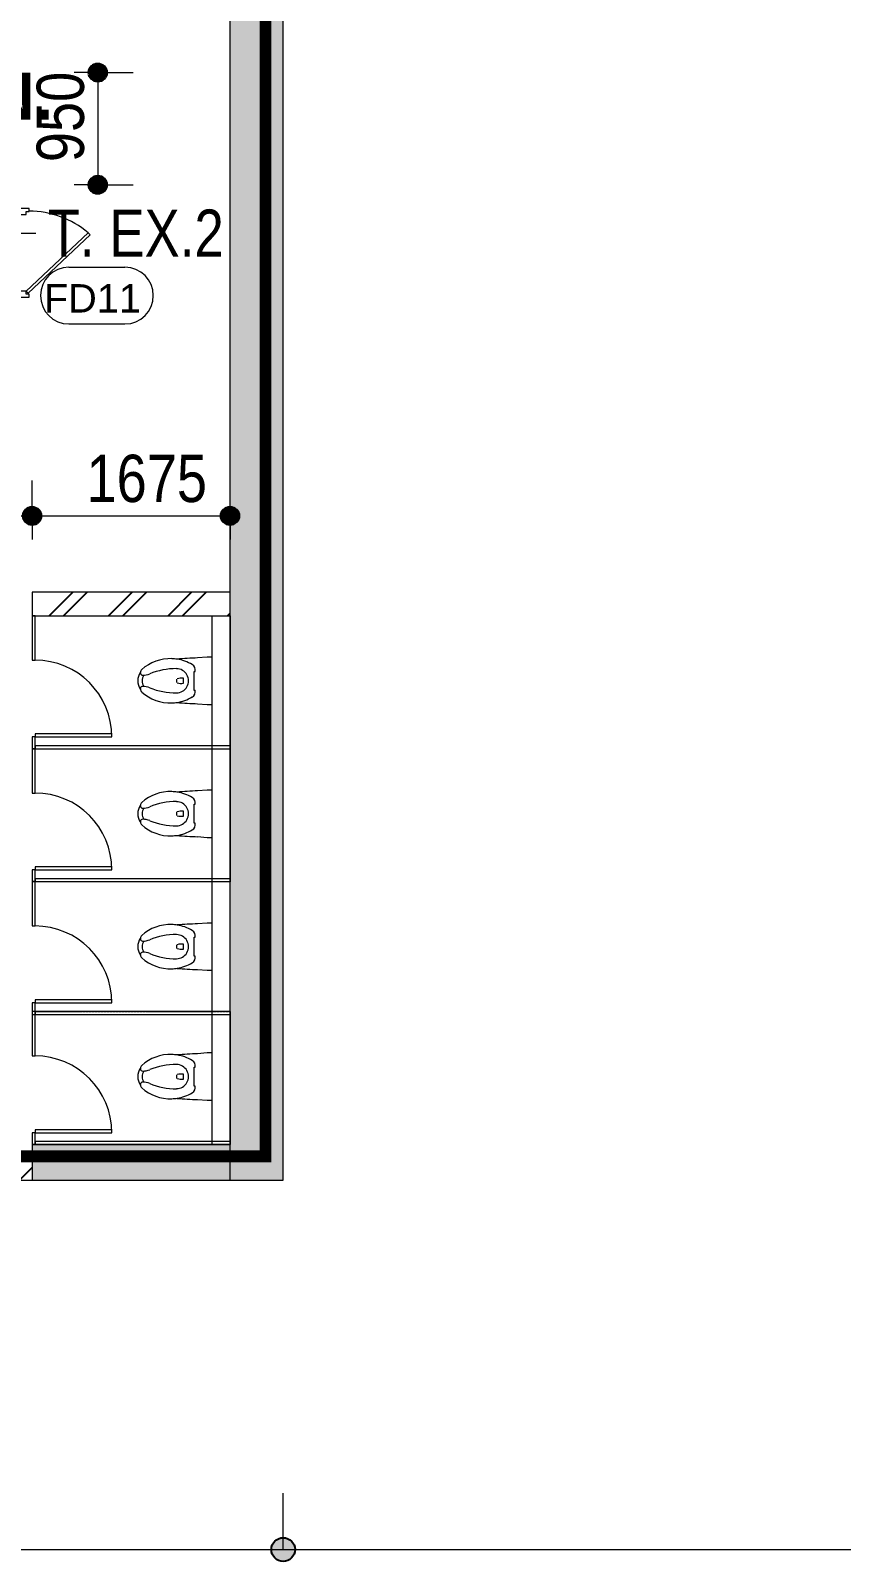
# Model space of a CAD drawing. Header units: millimetres. Extents: x 1706 to 249912, y -487248 to 27192.
# Drawn here: x 115948 to 122808, y -487248 to -474292 of the extents above; entities that cross this region are included whole.
import ezdxf

# ---------------------------------------------------------------- set-up
doc = ezdxf.new("R2010")
doc.units = ezdxf.units.MM
doc.linetypes.add('Dash', pattern=[6.35, 3.175, -3.175])
doc.layers.get('0').update_dxf_attribs({"color": 251})
for name, color, linetype, lineweight in [('A-ANNO-DIMS', 251, 'Continuous', 5), ('A-ANNO-DIMS-200', 251, 'Continuous', 5), ('A-DOOR', 251, 'Continuous', 5), ('A-DOOR-IDEN', 251, 'Continuous', 5), ('A-GENM', 251, 'Continuous', 5), ('A-GENM-HDLN', 251, 'Dash', 5), ('A-WALL', 251, 'Continuous', 5), ('A-WALL-PATT', 251, 'Continuous', 25), ('G-ANNO-TEXT', 251, 'Continuous', 5), ('M-FIRE-FHC', 251, 'Continuous', 9), ('P-SANR-FIXT', 251, 'Continuous', 5)]:
    doc.layers.add(name, color=color, linetype=linetype, lineweight=lineweight)
doc.layers.add('FIRE COMPARTMENTATION', color=30, linetype='Continuous')
doc.styles.add('Arial Narrow', font='ARIALN.TTF', dxfattribs={"height": 450})
doc.styles.add('Arial Narrow_2', font='ARIALN.TTF', dxfattribs={"width": 0.8, "height": 300})
doc.styles.add('Arial_2', font='arial.ttf', dxfattribs={"width": 0.8, "height": 270})
doc.styles.add('Arial_4', font='arial.ttf', dxfattribs={"height": 240})
doc.styles.add('Arial_B_1', font='arialbd.ttf', dxfattribs={"height": 450})
doc.dimstyles.new('RSP_DIM_2_0mm__DOT_', dxfattribs={"dimscale": 304.8, "dimtxt": 409.372389, "dimasz": 1.968504, "dimexe": 0.984252, "dimexo": 0.0625, "dimgap": 0, "dimtad": 1, "dimdec": 0, "dimrnd": 5, "dimzin": 0, "dimdsep": 46, "dimtxsty": 'Arial Narrow', "dimblk1": 'DOTSMALL', "dimblk2": 'DOTSMALL', "dimsah": 1, "dimcen": 0.09, "dimdle": 0.065617, "dimazin": 0, "dimtfac": 1, "dimtdec": 4, "dimtix": 1, "dimtmove": 0, "dimatfit": 3, "dimfxl": 0.656168, "dimfxlon": 1, "dimtvp": 1, "dimtolj": 1, "dimtzin": 0, "dimarcsym": 2})
doc.dimstyles.new('RSP_DIM_3_0mm_BOLD_ARIAL__Outer_Dims_', dxfattribs={"dimscale": 304.8, "dimtxt": 614.058584, "dimasz": 2.624672, "dimexe": 0, "dimexo": 0.0625, "dimgap": 0, "dimtad": 1, "dimdec": 0, "dimrnd": 5, "dimzin": 0, "dimdsep": 46, "dimtxsty": 'Arial Narrow_2', "dimblk1": 'DOTSMALL', "dimblk2": 'DOTSMALL', "dimsah": 1, "dimcen": 0.09, "dimazin": 0, "dimtfac": 1, "dimtdec": 4, "dimtix": 1, "dimtmove": 0, "dimatfit": 3, "dimfxl": 1.5625, "dimfxlon": 1, "dimtvp": 1, "dimtolj": 1, "dimtzin": 0, "dimarcsym": 2})
pattern_1 = [(45, (-45658.5, 463347.42), (-251.44717, 251.44717), []), (45, (-45658.5, 463728.42), (-251.44717, 251.44717), [])]

# ---------------------------------------------------------------- blocks, each defined once
blk = doc.blocks.new('zw$3B71')
at = {"layer": 'FIRE COMPARTMENTATION', "color": 1, "const_width": 100}
blk.add_lwpolyline([(11752.3, -9912), (7050, -9912), (7050, -20472.7), (-17450, -20472.7), (-17529.2, -9903), (-20879.2, -9897), (-20800, -9900), (-66300, -9900), (-66300, -2000), (-67500, -2000), (-67500, 10496.8), (-63512, 10500), (-63512, 16512), (11752.3, 16512), (11752.3, -9101.5)], close=True, dxfattribs=at)
blk = doc.blocks.new('NEW SHAFT DOOR - FD11 - 750x2250 --1881509-2ND FLOOR PLAN_')
at = {"layer": 'A-DOOR'}
for p, q in [((-151, 590), (-169, 573)), ((325, 51), (-169, 573)), ((343, 68), (-151, 590)), ((-350, 76), (-375, 76)), ((-375, 76), (-375, -74)), ((-350, 50), (-350, 76)), ((-325, 50), (-350, 50)), ((-325, -74), (-325, 50)), ((343, 68), (325, 51)), ((325, 50), (325, -74)), ((350, 50), (325, 50)), ((375, 76), (350, 76)), ((350, 76), (350, 50)), ((375, -74), (375, 76)), ((-375, -74), (-325, -74)), ((325, -74), (375, -74))]:
    blk.add_line(p, q, dxfattribs=at)
blk.add_arc((418, 76), 770, 139.7534, 180, dxfattribs=at)
blk = doc.blocks.new('Toilet Stall_Floor to Ceiling_Middle - 1100 x 1650 Clear-2362229-2ND FLOOR PLAN_')
at = {"layer": 'A-GENM'}
for p, q in [((-70, 1900), (-170, 1900)), ((-170, 1900), (-170, 1875)), ((-145, 1875), (-170, 1875)), ((-170, 1875), (-170, 225)), ((-170, 1875), (-70, 1875)), ((-145, 225), (-145, 1875)), ((-70, 1875), (-70, 1900)), ((-70, 1875), (-70, 1225)), ((-45, 1875), (-70, 1875)), ((-45, 1225), (-45, 1875)), ((955, 1900), (580, 1900)), ((580, 1900), (580, 1875)), ((580, 1875), (955, 1875)), ((955, 1875), (955, 1900)), ((-70, 1225), (-45, 1225)), ((-170, 225), (-145, 225))]:
    blk.add_line(p, q, dxfattribs=at)
blk.add_arc((-70, 1875), 650, 270, 0, dxfattribs=at)
at = {"layer": 'A-GENM-HDLN'}
blk.add_line((955, 1875), (955, 225), dxfattribs=at)
blk = doc.blocks.new('Wall_Hung_Flushometer_Toilet_-_TOTO_-_CT708E - Wall_Hung_Flushometer_Toilet_-_TOTO_-_CT708E-827630-2ND FLOOR PLAN_')
at = {"layer": 'P-SANR-FIXT'}
for p, q in [((46714, -483045), (46634, -483052)), ((46714, -483045), (46634, -483052)), ((46759, -483045), (46714, -483045)), ((46759, -483045), (46714, -483045)), ((46455, -483230), (46455, -483260)), ((46515, -483266), (46515, -483224)), ((46604, -483165), (46613, -483165)), ((46604, -483326), (46604, -483165)), ((46614, -483326), (46604, -483326)), ((46634, -483439), (46714, -483445)), ((46634, -483439), (46714, -483445)), ((46714, -483445), (46759, -483445)), ((46714, -483445), (46759, -483445))]:
    blk.add_line(p, q, dxfattribs=at)
for centre, radius, start, end in [((46406, -483425), 368, 88.4176, 131.6755), ((46406, -483425), 368, 88.4176, 131.6755), ((46407, -483413), 355, 81.4599, 88.4176), ((46407, -483413), 355, 81.4599, 88.4176), ((46785, -487248), 4199, 92.0654, 94.4467), ((46785, -487248), 4199, 92.0654, 94.4467), ((46407, -483413), 355, 59.2239, 81.4599), ((46561, -483154), 53.7, 348.1977, 59.2239), ((46249, -483245), 122, 144.9639, 215.0361), ((46249, -483245), 122, 144.9639, 215.0361), ((46186, -483178), 36.7, 131.6755, 175.3983), ((46186, -483178), 36.7, 131.6755, 175.3983), ((46186, -483178), 36.7, 175.3983, 183.6805), ((46169, -483179), 19.1, 183.6805, 269.5825), ((46252, -483245), 86.7, 147.1133, 212.8867), ((46252, -483245), 86.7, 147.1133, 212.8867), ((46170, -483039), 159, 269.5825, 291.9582), ((46457, -483751), 609, 90.1833, 111.9582), ((46455, -483245), 102, 269.8167, 90.1833), ((46498, -483353), 130, 82.5753, 106.5995), ((46169, -483311), 19.1, 90.4175, 176.3195), ((46186, -483312), 36.7, 176.3195, 184.6017), ((46186, -483312), 36.7, 184.6017, 228.3245), ((46186, -483312), 36.7, 184.6017, 228.3245), ((46406, -483065), 368, 228.3245, 271.5824), ((46406, -483065), 368, 228.3245, 271.5824), ((46170, -483451), 159, 68.0418, 90.4175), ((46457, -482739), 609, 248.0418, 269.8167), ((46407, -483077), 355, 278.5401, 300.7761), ((46498, -483137), 130, 253.4005, 277.4247), ((46561, -483336), 53.7, 300.7761, 11.1057), ((46407, -483077), 355, 271.5824, 278.5401), ((46407, -483077), 355, 271.5824, 278.5401), ((46785, -479243), 4199, 265.5533, 267.9346), ((46785, -479243), 4199, 265.5533, 267.9346)]:
    blk.add_arc(centre, radius, start, end, dxfattribs=at)
blk = doc.blocks.new('DIMBLOCK166-2ND FLOOR PLAN_')
at = {"layer": 'A-ANNO-DIMS-200', "lineweight": 35, "transparency": 16777216}
h = blk.add_hatch(color=256, dxfattribs=at)
edge = h.paths.add_edge_path()
edge.add_arc((228896, -478399), 75, 0, 360)
h = blk.add_hatch(color=256, dxfattribs=at)
edge = h.paths.add_edge_path()
edge.add_arc((230596, -478399), 75, 0, 360)
at = {"layer": 'A-ANNO-DIMS-200', "transparency": 16777216}
for p, q in [((228896, -478399), (228896, -478099)), ((230596, -478399), (230596, -478099)), ((228876, -478399), (230616, -478399)), ((228896, -478399), (228896, -478599)), ((230596, -478399), (230596, -478599))]:
    blk.add_line(p, q, dxfattribs=at)
at = {"layer": 'A-ANNO-DIMS-200', "lineweight": 35, "transparency": 16777216}
for centre in [(228896, -478399), (230596, -478399)]:
    blk.add_circle(centre, 75, dxfattribs=at)
at = {"layer": 'A-ANNO-DIMS-200', "color": 0, "transparency": 16777216, "insert": (229370, -477882), "char_height": 400, "width": 904.52, "attachment_point": 1, "line_spacing_factor": 0.974696, "style": 'Arial Narrow'}
blk.add_mtext('1700', dxfattribs=at)
blk = doc.blocks.new('_DotSmall')
at = {"color": 0, "linetype": 'ByBlock', "const_width": 0.5}
blk.add_lwpolyline([(-0.0625, 0, 1), (0.0625, 0, 1)], format="xyb", close=True, dxfattribs=at)
blk = doc.blocks.new('Door Tag_01 - Door Tag_01-913865-2ND FLOOR PLAN_')
at = {"layer": 'A-DOOR-IDEN'}
for p, q in [((-0.904, 1.252), (1.471, 1.252)), ((-0.904, -1.148), (1.471, -1.148))]:
    blk.add_line(p, q, dxfattribs=at)
for centre, start, end in [((-0.904, 0.052), 90, 270), ((1.471, 0.052), 270, 90)]:
    blk.add_arc(centre, 1.2, start, end, dxfattribs=at)
blk = doc.blocks.new('DIMBLOCK188-2ND FLOOR PLAN_')
at = {"layer": 'A-ANNO-DIMS-200', "lineweight": 35, "transparency": 16777216}
h = blk.add_hatch(color=256, dxfattribs=at)
edge = h.paths.add_edge_path()
edge.add_arc((231152, -474647), 75, 0, 360)
h = blk.add_hatch(color=256, dxfattribs=at)
edge = h.paths.add_edge_path()
edge.add_arc((231152, -475597), 75, 0, 360)
at = {"layer": 'A-ANNO-DIMS-200', "transparency": 16777216}
for p, q in [((231152, -474647), (230952, -474647)), ((231152, -474627), (231152, -475617)), ((231152, -474647), (231452, -474647)), ((231152, -475597), (230952, -475597)), ((231152, -475597), (231452, -475597))]:
    blk.add_line(p, q, dxfattribs=at)
at = {"layer": 'A-ANNO-DIMS-200', "lineweight": 35, "transparency": 16777216}
for centre in [(231152, -474647), (231152, -475597)]:
    blk.add_circle(centre, 75, dxfattribs=at)
at = {"layer": 'A-ANNO-DIMS-200', "color": 0, "transparency": 16777216, "insert": (230635, -475405), "char_height": 400, "width": 678.39, "attachment_point": 1, "rotation": 90, "line_spacing_factor": 0.974696, "style": 'Arial Narrow'}
blk.add_mtext('950', dxfattribs=at)
blk = doc.blocks.new('DIMBLOCK206-2ND FLOOR PLAN_')
at = {"layer": 'A-ANNO-DIMS-200', "lineweight": 35, "transparency": 16777216}
h = blk.add_hatch(color=256, dxfattribs=at)
edge = h.paths.add_edge_path()
edge.add_arc((230596, -478399), 75, 0, 360)
h = blk.add_hatch(color=256, dxfattribs=at)
edge = h.paths.add_edge_path()
edge.add_arc((232271, -478399), 75, 0, 360)
at = {"layer": 'A-ANNO-DIMS-200', "transparency": 16777216}
for p, q in [((230596, -478399), (230596, -478099)), ((232271, -478399), (232271, -478099)), ((230576, -478399), (232291, -478399)), ((230596, -478399), (230596, -478599)), ((232271, -478399), (232271, -478599))]:
    blk.add_line(p, q, dxfattribs=at)
at = {"layer": 'A-ANNO-DIMS-200', "lineweight": 35, "transparency": 16777216}
for centre in [(230596, -478399), (232271, -478399)]:
    blk.add_circle(centre, 75, dxfattribs=at)
at = {"layer": 'A-ANNO-DIMS-200', "color": 0, "transparency": 16777216, "insert": (231057, -477882), "char_height": 400, "width": 904.52, "attachment_point": 1, "line_spacing_factor": 0.974696, "style": 'Arial Narrow'}
blk.add_mtext('1675', dxfattribs=at)
blk = doc.blocks.new('DIMBLOCK218-2ND FLOOR PLAN_')
at = {"layer": 'A-ANNO-DIMS-200', "lineweight": 25, "transparency": 16777216}
h = blk.add_hatch(color=256, dxfattribs=at)
edge = h.paths.add_edge_path()
edge.add_arc((207921, -487148), 100, 0, 360)
h = blk.add_hatch(color=256, dxfattribs=at)
edge = h.paths.add_edge_path()
edge.add_arc((232721, -487148), 100, 0, 360)
at = {"layer": 'A-ANNO-DIMS-200', "transparency": 16777216}
for p, q in [((207921, -487148), (207921, -486672)), ((232721, -487148), (232721, -486672)), ((207921, -487148), (232721, -487148)), ((207921, -487148), (207921, -487148)), ((232721, -487148), (232721, -487148))]:
    blk.add_line(p, q, dxfattribs=at)
at = {"layer": 'A-ANNO-DIMS-200', "lineweight": 25, "transparency": 16777216}
for centre in [(207921, -487148), (232721, -487148)]:
    blk.add_circle(centre, 100, dxfattribs=at)
at = {"layer": 'A-ANNO-DIMS-200', "color": 0, "transparency": 16777216, "insert": (219371, -486373), "char_height": 600, "width": 2280.79, "attachment_point": 1, "line_spacing_factor": 0.974696, "style": 'Arial Narrow_2'}
blk.add_mtext('24800', dxfattribs=at)
blk = doc.blocks.new('DIMBLOCK219-2ND FLOOR PLAN_')
at = {"layer": 'A-ANNO-DIMS-200', "lineweight": 25, "transparency": 16777216}
h = blk.add_hatch(color=256, dxfattribs=at)
edge = h.paths.add_edge_path()
edge.add_arc((232721, -487148), 100, 0, 360)
h = blk.add_hatch(color=256, dxfattribs=at)
edge = h.paths.add_edge_path()
edge.add_arc((282621, -487148), 100, 0, 360)
at = {"layer": 'A-ANNO-DIMS-200', "transparency": 16777216}
for p, q in [((232721, -487148), (232721, -486672)), ((282621, -487148), (282621, -486672)), ((232721, -487148), (282621, -487148)), ((232721, -487148), (232721, -487148)), ((282621, -487148), (282621, -487148))]:
    blk.add_line(p, q, dxfattribs=at)
at = {"layer": 'A-ANNO-DIMS-200', "lineweight": 25, "transparency": 16777216}
for centre in [(232721, -487148), (282621, -487148)]:
    blk.add_circle(centre, 100, dxfattribs=at)
at = {"layer": 'A-ANNO-DIMS-200', "color": 0, "transparency": 16777216, "insert": (256721, -486373), "char_height": 600, "width": 2280.79, "attachment_point": 1, "line_spacing_factor": 0.974696, "style": 'Arial Narrow_2'}
blk.add_mtext('49900', dxfattribs=at)
blk = doc.blocks.new('A$Cdfc9e3fe')
at = {"layer": 'A-WALL-PATT'}
for points in [[(6750, -20672.7), (7200, -20672.7), (7200, -9100), (6750, -9100), (6750, -20372.7)], [(6750, -20672.7), (6750, -20372.7), (5075, -20372.7), (5075, -20672.7), (6197.6, -20672.7)]]:
    blk.add_hatch(color=256, dxfattribs=at).paths.add_polyline_path(points)
h = blk.add_hatch(dxfattribs=at)
h.set_pattern_fill('FP_2', color=256, style=0, pattern_type=2)
h.set_pattern_definition(pattern_1)
h.paths.add_polyline_path([(5075, -15897.7), (6750, -15897.7), (6750, -15697.7), (5075, -15697.7)])
h = blk.add_hatch(dxfattribs=at)
h.set_pattern_fill('FP_2', color=256, style=0, pattern_type=2)
h.set_pattern_definition(pattern_1)
h.paths.add_polyline_path([(5075, -20672.7), (5075, -20472.7), (4975, -20472.7), (4975, -20672.7)])
h.paths.add_polyline_path([(3475, -20672.7), (3475, -20472.7), (-800, -20472.7), (-800, -20672.7), (2212.5, -20672.7)])
h.paths.add_polyline_path([(-3765, -20672.7), (-2300, -20672.7), (-2300, -20472.7), (-4050, -20472.7), (-4050, -20672.7)])
at = {"layer": 'A-WALL'}
for p, q in [((6750, -20672.7), (6750, -9100)), ((7200, -20672.7), (7200, -9100)), ((6750, -15697.7), (5075, -15697.7)), ((5075, -15697.7), (5075, -15897.7)), ((5075, -15897.7), (6750, -15897.7)), ((6600, -18147.7), (6600, -15897.7)), ((6750, -15897.7), (6750, -18147.7)), ((6750, -15897.7), (6750, -15897.7)), ((6600, -19247.7), (6600, -18147.7)), ((6600, -20372.7), (6600, -19247.7)), ((6750, -19247.7), (6750, -20372.7)), ((6750, -20372.7), (5075, -20372.7)), ((5075, -20372.7), (5075, -20672.7)), ((6750, -20372.7), (6750, -20372.7)), ((5075, -20472.7), (4975, -20472.7)), ((4975, -20672.7), (5075, -20672.7)), ((5075, -20672.7), (7200, -20672.7))]:
    blk.add_line(p, q, dxfattribs=at)
at = {"layer": 'G-ANNO-TEXT'}
blk.add_line((4775.4, -12658.9), (5106.6, -12658.9), dxfattribs=at)
at = {"layer": 'A-DOOR', "rotation": 269.9999999999999}
blk.add_blockref('NEW SHAFT DOOR - FD11 - 750x2250 --1881509-2ND FLOOR PLAN_', (4975, -12825), dxfattribs=at)
at = {"layer": 'A-DOOR-IDEN', "xscale": 199.9999999999999, "yscale": 199.9999999999999, "zscale": 199.9999999999999}
blk.add_blockref('Door Tag_01 - Door Tag_01-913865-2ND FLOOR PLAN_', (5566.5, -13197.7), dxfattribs=at)
at = {"layer": 'A-GENM-HDLN', "rotation": 89.99999999999913}
for p in [(6975, -16852.6), (6975, -17977.6), (6975, -19102.6), (6975, -20202.6)]:
    blk.add_blockref('Toilet Stall_Floor to Ceiling_Middle - 1100 x 1650 Clear-2362229-2ND FLOOR PLAN_', p, dxfattribs=at)
at = {"layer": 'P-SANR-FIXT'}
for p in [(-40158.5, 466797.4), (-40158.5, 465672.4), (-40158.5, 464547.4), (-40158.5, 463447.4)]:
    blk.add_blockref('Wall_Hung_Flushometer_Toilet_-_TOTO_-_CT708E - Wall_Hung_Flushometer_Toilet_-_TOTO_-_CT708E-827630-2ND FLOOR PLAN_', p, dxfattribs=at)
at = {"layer": 'A-DOOR-IDEN', "insert": (5175.6, -13090.5), "char_height": 240, "width": 1074.261, "attachment_point": 1, "style": 'Arial_4'}
blk.add_mtext('FD11', dxfattribs=at)
at = {"layer": 'G-ANNO-TEXT', "char_height": 400, "attachment_point": 1}
for s, insert, width, style in [('JAN.', (3980.7, -11299.7), 1257.046, 'Arial_B_1'), ('T. EX.2', (5206.6, -12458.9), 1847.088, 'Arial_2')]:
    blk.add_mtext(s, dxfattribs=dict(at, insert=insert, width=width, style=style))
at = {"layer": 'A-ANNO-DIMS'}
for base, p1, p2, angle, dimstyle, override, picture, middle in [((-57708, 58837.5), (-58407.8, 58396.6), (-57645.5, 58647.5), 18.21982, 'RSP_DIM_2_0mm__DOT_', {"dimpost": '<>', "dimfxl": 802.504663}, 'DIMBLOCK218-2ND FLOOR PLAN_', (-58153, 58906)), ((-44044.9, 58058.9), (-55992.2, 53624.9), (-43281.8, 55740.7), 18.21982, 'RSP_DIM_3_0mm_BOLD_ARIAL__Outer_Dims_', {"dimpost": '<>', "dimfxl": 12885.302602}, 'DIMBLOCK219-2ND FLOOR PLAN_', (-50188.8, 56359.1)), ((58865.8, -2000), (58665.8, 11500), (58665.8, -2000), 90, 'RSP_DIM_2_0mm__DOT_', {"dimpost": '<>', "dimfxl": 13500.000059}, 'DIMBLOCK188-2ND FLOOR PLAN_', (58661.6, 4750)), ((-14948.9, -16519.7), (-15148.9, -18119.7), (-15148.9, -16519.7), 90, 'RSP_DIM_2_0mm__DOT_', {"dimpost": '<>', "dimfxl": 1600}, 'DIMBLOCK206-2ND FLOOR PLAN_', (-15153.1, -17319.7))]:
    dim = blk.add_linear_dim(base=base, p1=p1, p2=p2, angle=angle, dimstyle=dimstyle, override=override, dxfattribs=at)
    dim.commit()
    dim.dimension.update_dxf_attribs({"geometry": picture, "text_midpoint": middle, "insert": (-225521.4, 463347.4)})
dim = blk.add_linear_dim(base=(5075, -15051.5), p1=(3375, -15251.5), p2=(5075, -15251.5), dimstyle='RSP_DIM_2_0mm__DOT_', override={"dimpost": '<>', "dimfxl": 1699.951895}, dxfattribs=at)
dim.commit()
dim.dimension.update_dxf_attribs({"geometry": 'DIMBLOCK166-2ND FLOOR PLAN_', "text_midpoint": (4225, -14847.3), "insert": (-225521.4, 463347.4)})

msp = doc.modelspace()

# ---------------------------------------------------------------- block references
msp.add_blockref('A$Cdfc9e3fe', (110885.701, -463347.417))

# ---------------------------------------------------------------- next in the draw order: block references
at = {"layer": 'M-FIRE-FHC'}
msp.add_blockref('zw$3B71', (110885.699, -463347.417), dxfattribs=at)

doc.saveas('drawing.dxf')
